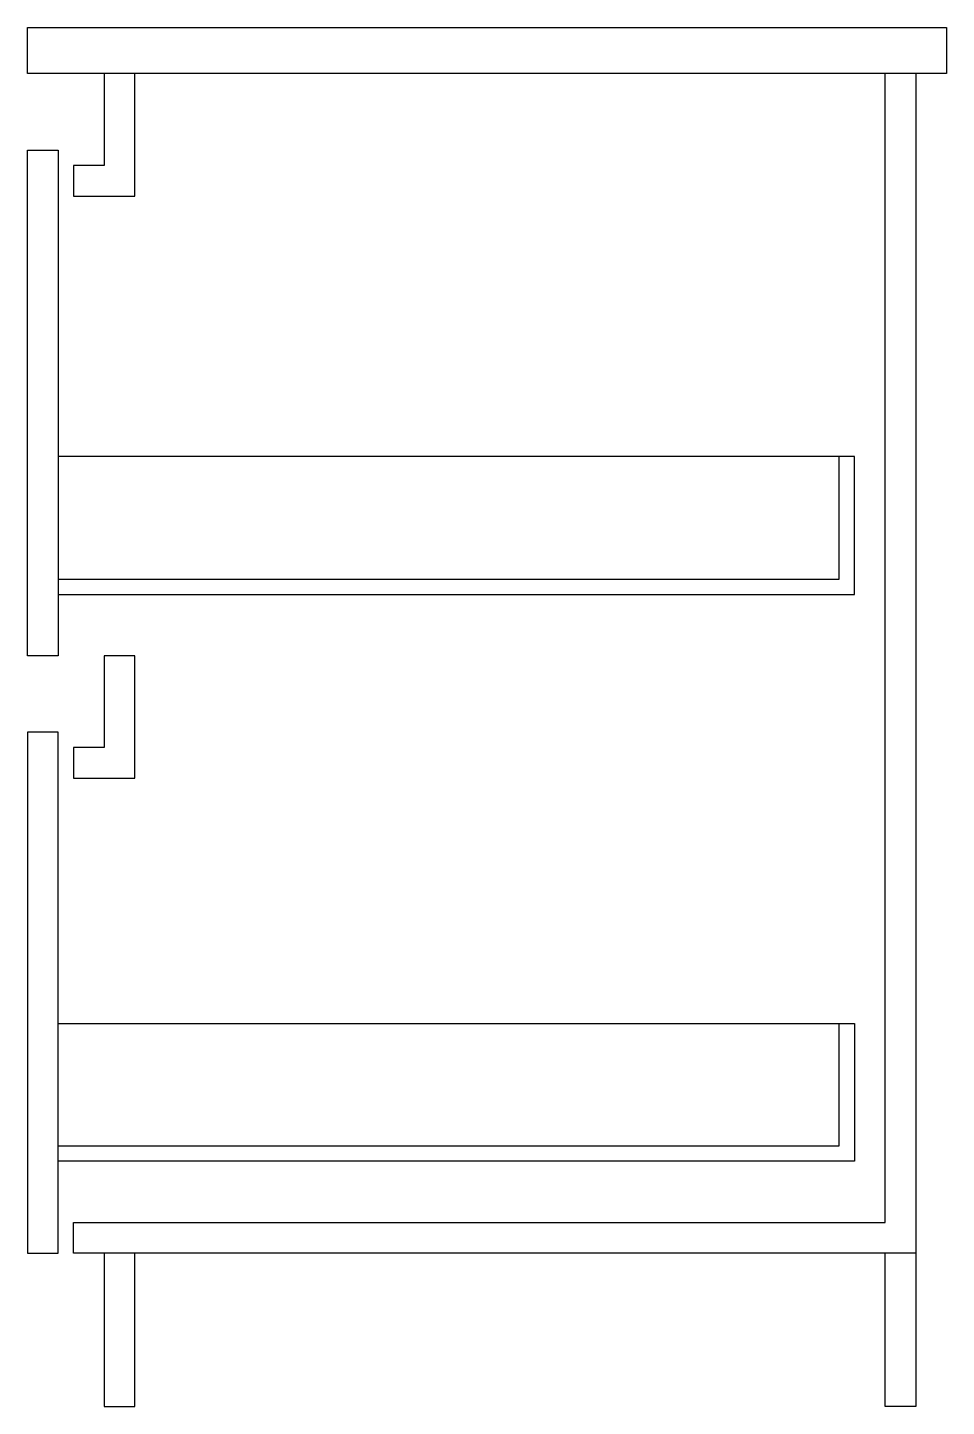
# Model space of a CAD drawing. Extents: x -60 to 0, y 0 to 90.
import ezdxf

# ---------------------------------------------------------------- set-up
doc = ezdxf.new("R2010")
doc.units = 0
doc.header["$LTSCALE"] = 25
doc.header["$MEASUREMENT"] = 0
doc.layers.get('0').update_dxf_attribs({"linetype": 'CONTINUOUS'})

msp = doc.modelspace()

# ---------------------------------------------------------------- linework, layer by layer
at = {"color": 0, "linetype": 'ByBlock'}
for p, q in [((-60, 87), (-60, 90)), ((-60, 90), (0, 90)), ((0, 90), (0, 87)), ((0, 87), (-60, 87)), ((-55, 87), (-55, 81)), ((-53, 79), (-53, 87)), ((-4, 12), (-4, 87)), ((-2, 87), (-2, 0)), ((-60, 49), (-60, 82)), ((-60, 82), (-58, 82)), ((-58, 82), (-58, 49)), ((-57, 81), (-57, 79)), ((-55, 81), (-57, 81)), ((-57, 79), (-53, 79)), ((-6, 62), (-58, 62)), ((-7, 54), (-7, 62)), ((-6, 53), (-6, 62)), ((-58, 54), (-7, 54)), ((-58, 53), (-6, 53)), ((-58, 49), (-60, 49)), ((-53, 49), (-55, 49)), ((-55, 49), (-55, 43)), ((-53, 41), (-53, 49)), ((-58, 44), (-60, 44)), ((-60, 44), (-60, 10)), ((-58, 10), (-58, 44)), ((-57, 43), (-57, 41)), ((-55, 43), (-57, 43)), ((-57, 41), (-53, 41)), ((-58, 25), (-6, 25)), ((-7, 17), (-7, 25)), ((-6, 25), (-6, 16)), ((-58, 17), (-7, 17)), ((-6, 16), (-58, 16)), ((-57, 12), (-4, 12)), ((-57, 10), (-57, 12)), ((-60, 10), (-58, 10)), ((-2, 10), (-57, 10)), ((-55, 10), (-55, 0)), ((-53, 0), (-53, 10)), ((-4, 0), (-4, 10)), ((-55, 0), (-53, 0)), ((-2, 0), (-4, 0))]:
    msp.add_line(p, q, dxfattribs=at)

doc.saveas('drawing.dxf')
